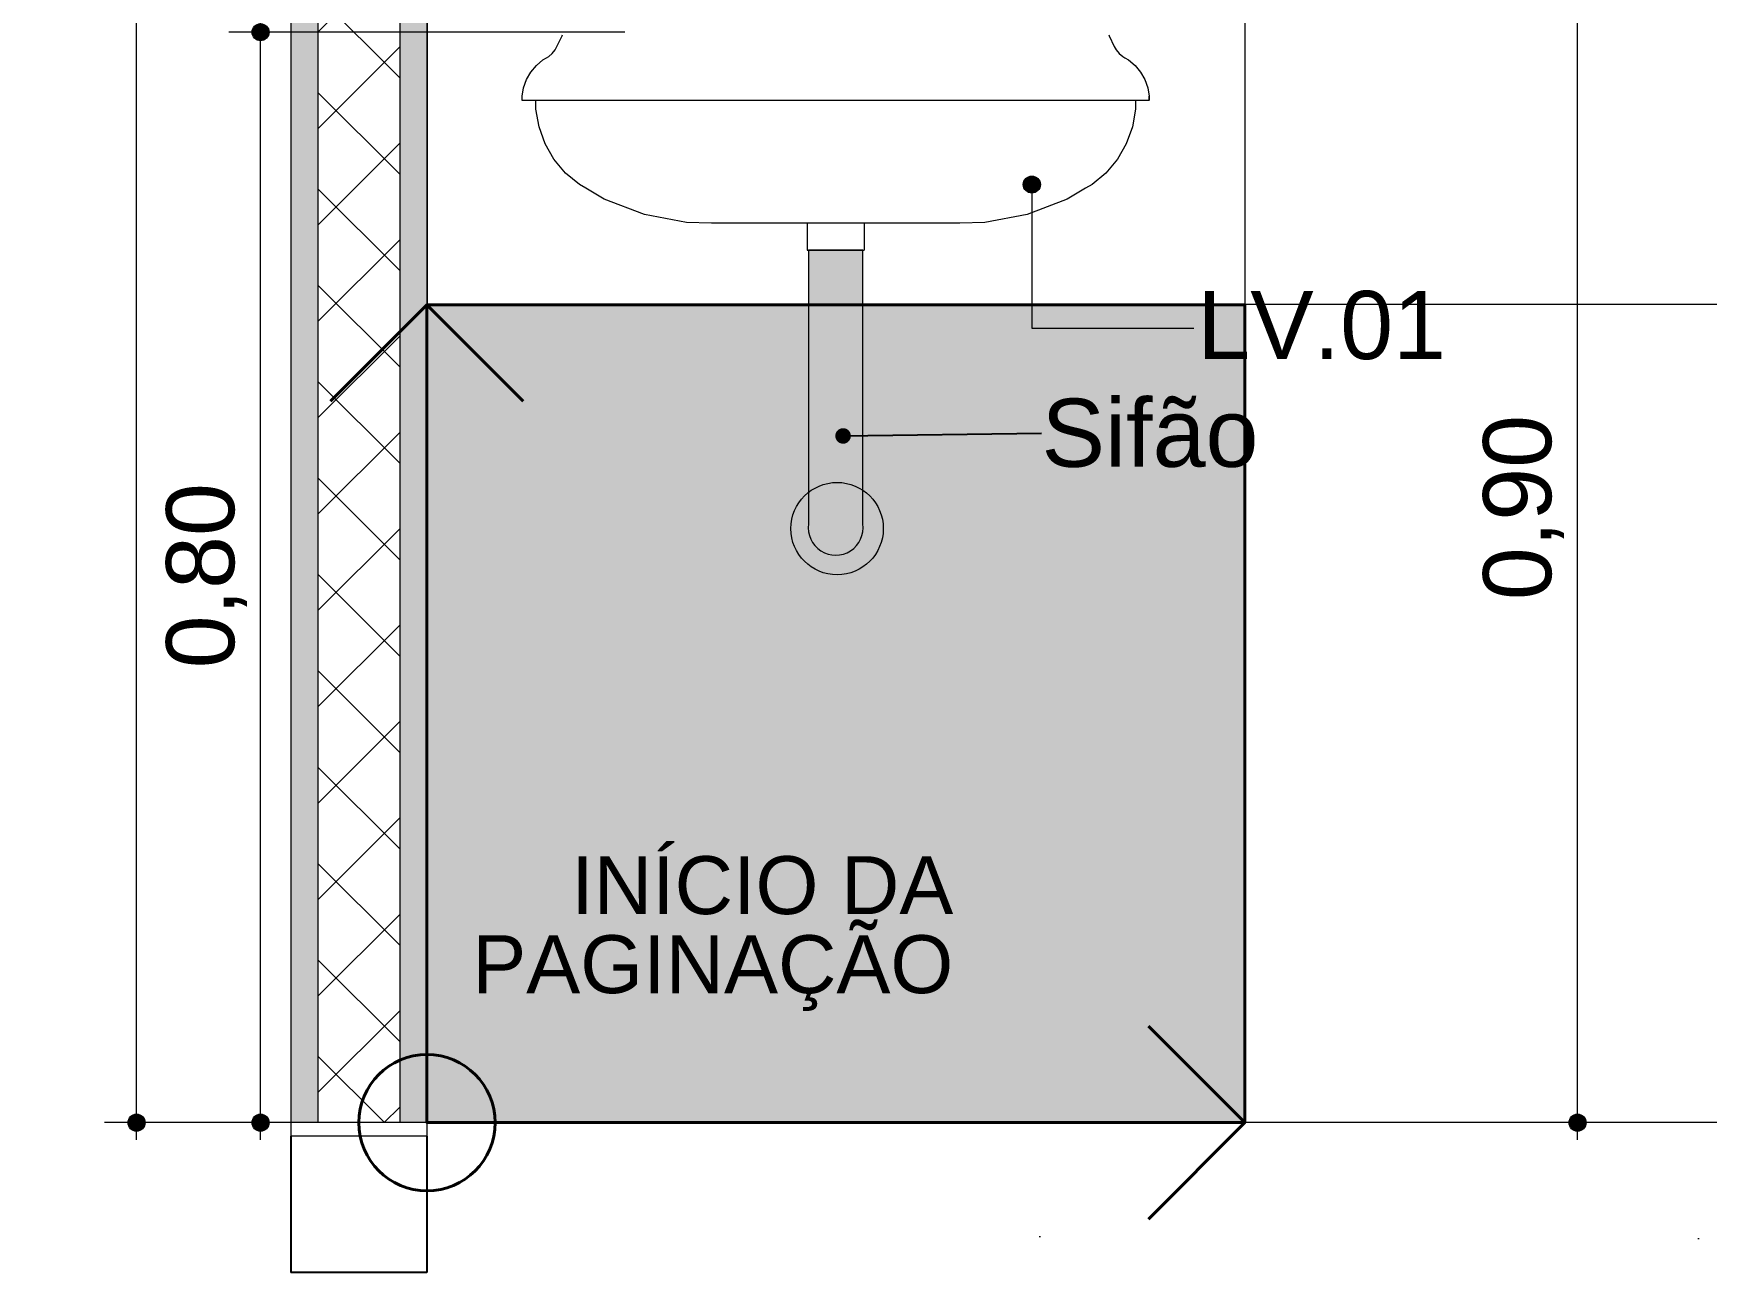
# Model space of a CAD drawing. Header units: metres. Extents: x -1.4 to 64, y -2.2 to 1.7.
# Drawn here: x 54.469 to 55.697, y -2.152 to -1.243 of the extents above; entities that cross this region are included whole.
import ezdxf

# ---------------------------------------------------------------- set-up
doc = ezdxf.new("R2010")
doc.units = ezdxf.units.M
doc.header["$MEASUREMENT"] = 0
for name, color, linetype, lineweight, true_color in [('0_Caneta_No__19', 7, 'Continuous', 0, 0xe9e9e9), ('COTAS CORTE_Caneta_No__25', 7, 'Continuous', 13, 0x982312), ('LAJES.EST_Caneta_No__254', 7, 'Continuous', 0, 0xd1c9ad), ('LAJES.EST_Caneta_No__97', 7, 'Continuous', 13, 0x6b6b6b), ('LOUCAS-METAIS.ARQ_Caneta_No__96', 7, 'Continuous', 0, 0xb6b6b6), ('NOTAS-EXECUTIVO.ARQ_Caneta_No__12', 7, 'Continuous', 0, 0x030303), ('NOTAS-EXECUTIVO.ARQ_Caneta_No__24', 7, 'Continuous', 40, 0x851f10), ('NOTAS-EXECUTIVO.ARQ_Caneta_No__96', 7, 'Continuous', 0, 0xb6b6b6), ('PAREDE CONSTRUIR_Caneta_No__97', 7, 'Continuous', 13, 0x6b6b6b)]:
    doc.layers.add(name, color=color, linetype=linetype, lineweight=lineweight, true_color=true_color)
for name, color, linetype, lineweight in [('0_Caneta_No__5', 7, 'Continuous', 20), ('LAJES.EST_Caneta_No__4', 7, 'Continuous', 25), ('LAJES.EST_Caneta_No__7', 7, 'Continuous', 13), ('NOTAS-EXECUTIVO.ARQ_Caneta_No__1', 7, 'Continuous', 40), ('NOTAS-EXECUTIVO.ARQ_Caneta_No__241', 7, 'Continuous', 13), ('NOTAS-LAYOUT.EXEC_Caneta_No__241', 7, 'Continuous', 13), ('NOTAS-LAYOUT.EXEC_Caneta_No__5', 7, 'Continuous', 20), ('PAREDE CONSTRUIR_Caneta_No__241', 7, 'Continuous', 13), ('PAREDE CONSTRUIR_Caneta_No__83', 84, 'Continuous', 0)]:
    doc.layers.add(name, color=color, linetype=linetype, lineweight=lineweight)
for name, color, linetype in [('COTAS CORTE', 7, 'Continuous'), ('NOTAS-LAYOUT.EXEC', 7, 'Continuous'), ('PAREDE CONSTRUIR', 7, 'Continuous')]:
    doc.layers.add(name, color=color, linetype=linetype)
doc.styles.add('GENERATED_STYLE_1', font='arial.ttf')
doc.dimstyles.new('GENERATED_STYLE__1', dxfattribs={"dimtxt": 0.05, "dimasz": 0.02375, "dimexe": 0.18, "dimexo": 0.267183, "dimgap": 0, "dimtad": 1, "dimzin": 0, "dimdsep": 46, "dimtxsty": 'GENERATED_STYLE_1', "dimblk": 'ARROWHEAD_11', "dimblk1": 'ARROWHEAD_11', "dimblk2": 'ARROWHEAD_11', "dimcen": 0.09, "dimclrd": 256, "dimclre": 256, "dimclrt": 256, "dimadec": 0, "dimazin": 0, "dimtfac": 1, "dimtdec": 4, "dimtmove": 0, "dimatfit": 3, "dimfxl": 0, "dimtolj": 1, "dimtzin": 0, "dimarcsym": 0})
doc.dimstyles.new('GENERATED_STYLE__4', dxfattribs={"dimtxt": 0.18, "dimasz": 0.0228, "dimexe": 0.18, "dimexo": 0.0625, "dimgap": 0, "dimtad": 0, "dimtih": 1, "dimtoh": 1, "dimdec": 4, "dimzin": 0, "dimdsep": 46, "dimcen": 0.09, "dimadec": 0, "dimazin": 0, "dimtfac": 1, "dimtdec": 4, "dimtmove": 0, "dimatfit": 3, "dimldrblk": 'ARROWHEAD_11', "dimfxl": 0, "dimtolj": 1, "dimtzin": 0, "dimarcsym": 0})
pattern_1 = [(45, (89.65753, -1.54186), (-0.159099, 0.159099), [0, -0.15, 0, -0.225]), (110, (90.15753, -1.54186), (0.2114308, 0.0769545), [0, -0.11, 0, -0.19])]
pattern_2 = [(50, (89.65753, -2.04186), (-0.546554, 0.047817), [0.05715, -0.62865]), (355, (89.6575, -2.04186), (-0.10573, 0.5731705), [0.04572, -0.502922]), (100.4514, (89.70307, -2.04584), (0.440824, 0.525353), [0.04857, -0.534271]), (46.1842, (89.6575, -1.88946), (-0.813237, 0.126127), [0.085725, -0.942975]), (96.6356, (89.7253, -1.9), (0.712212, 0.742278), [0.072855, -0.801407]), (351.1842, (89.6575, -1.88946), (0.712212, 0.742278), [0.06858, -0.75438]), (21, (89.73373, -1.92756), (-0.454843, 0.3067956), [0.05715, -0.62865]), (326, (89.7337, -1.92756), (0.185406, 0.552564), [0.04572, -0.50292]), (71.4514, (89.77163, -1.9531), (0.640249, 0.245768), [0.04857, -0.53427]), (37.5, (89.65753, -2.04186), (0.0092658, 0.2536651), [0, -0.496824, 0, -0.51054, 0, -0.504825]), (7.5, (89.65753, -2.04186), (0.200459, 0.3005417), [0, -0.291084, 0, -0.485394, 0, -0.192405]), (327.5, (89.4876, -2.04186), (-0.4067718, 0.0171862), [0, -0.1905, 0, -0.59436, 0, -0.78867]), (317.5, (89.4114, -2.04186), (0.4443875, 0.0762795), [0, -0.24765, 0, -0.394716, 0, -0.56007])]

# ---------------------------------------------------------------- blocks, each defined once
blk = doc.blocks.new('*D163', base_point=(89.6575, -2.0419))
at = {"layer": 'COTAS CORTE_Caneta_No__25', "linetype": 'Continuous', "lineweight": 13, "true_color": 0x982312}
for points in [[(55.5958, -1.1419), (55.5962, -1.1442), (55.5976, -1.1463), (55.5996, -1.1476), (55.602, -1.1481), (55.6044, -1.1476), (55.6064, -1.1463), (55.6078, -1.1442), (55.6083, -1.1419), (55.6078, -1.1395), (55.6064, -1.1374), (55.6044, -1.1361), (55.602, -1.1356), (55.5996, -1.1361), (55.5976, -1.1374), (55.5962, -1.1395)], [(55.5958, -2.0419), (55.5962, -2.0442), (55.5976, -2.0463), (55.5996, -2.0476), (55.602, -2.0481), (55.6044, -2.0476), (55.6064, -2.0463), (55.6078, -2.0442), (55.6083, -2.0419), (55.6078, -2.0395), (55.6064, -2.0374), (55.6044, -2.0361), (55.602, -2.0356), (55.5996, -2.0361), (55.5976, -2.0374), (55.5962, -2.0395)]]:
    blk.add_hatch(color=24, dxfattribs=at).paths.add_polyline_path(points)
at = {"layer": 'COTAS CORTE_Caneta_No__25', "color": 24, "linetype": 'Continuous', "lineweight": 13, "true_color": 0x982312}
for p, q in [((55.5958, -1.1419), (55.3348, -1.1419)), ((55.602, -2.0356), (55.602, -1.1481)), ((55.6255, -1.1419), (55.6083, -1.1419)), ((55.5958, -2.0419), (55.3348, -2.0419)), ((55.602, -2.0544), (55.602, -2.0481)), ((55.6255, -2.0419), (55.6083, -2.0419))]:
    blk.add_line(p, q, dxfattribs=at)
for centre in [(55.602, -1.1419), (55.602, -2.0419)]:
    blk.add_circle(centre, 0.00625, dxfattribs=at)
at = {"layer": 'COTAS CORTE_Caneta_No__25', "color": 24, "lineweight": 13, "true_color": 0x982312, "insert": (55.592, -1.6586), "char_height": 0.05, "attachment_point": 7, "rotation": 90, "style": 'GENERATED_STYLE_1'}
blk.add_mtext('\\A1;{\\pql;\\fArial|b0|i0|c0|p0;\\W1.000000;0,90}', dxfattribs=at)
blk = doc.blocks.new('ARROWHEAD_11')
at = {"color": 0, "linetype": 'Continuous', "lineweight": 0}
blk.add_line((0, 0), (-1, 0), dxfattribs=at)
at = {"color": 0, "linetype": 'Continuous', "lineweight": 0, "const_width": 0.25, "flags": 128}
blk.add_lwpolyline([(-0.125, 0, 1), (0.125, 0, 1)], format="xyb", close=True, dxfattribs=at)
blk = doc.blocks.new('*D167', base_point=(89.6575, -2.0419))
at = {"layer": 'COTAS CORTE_Caneta_No__25', "linetype": 'Continuous', "lineweight": 13, "true_color": 0x982312}
for points in [[(54.6295, -1.2419), (54.6299, -1.2442), (54.6313, -1.2463), (54.6333, -1.2476), (54.6357, -1.2481), (54.6381, -1.2476), (54.6401, -1.2463), (54.6415, -1.2442), (54.642, -1.2419), (54.6415, -1.2395), (54.6401, -1.2374), (54.6381, -1.2361), (54.6357, -1.2356), (54.6333, -1.2361), (54.6313, -1.2374), (54.6299, -1.2395)], [(54.6295, -2.0419), (54.6299, -2.0442), (54.6313, -2.0463), (54.6333, -2.0476), (54.6357, -2.0481), (54.6381, -2.0476), (54.6401, -2.0463), (54.6415, -2.0442), (54.642, -2.0419), (54.6415, -2.0395), (54.6401, -2.0374), (54.6381, -2.0361), (54.6357, -2.0356), (54.6333, -2.0361), (54.6313, -2.0374), (54.6299, -2.0395)]]:
    blk.add_hatch(color=24, dxfattribs=at).paths.add_polyline_path(points)
at = {"layer": 'COTAS CORTE_Caneta_No__25', "color": 24, "linetype": 'Continuous', "lineweight": 13, "true_color": 0x982312}
for p, q in [((54.6357, -1.2356), (54.6357, -1.2294)), ((54.6295, -1.2419), (54.6123, -1.2419)), ((54.6357, -2.0356), (54.6357, -1.2481)), ((54.9029, -1.2419), (54.642, -1.2419)), ((54.6295, -2.0419), (54.6123, -2.0419)), ((54.6357, -2.0544), (54.6357, -2.0481)), ((54.9029, -2.0419), (54.642, -2.0419))]:
    blk.add_line(p, q, dxfattribs=at)
for centre in [(54.6357, -1.2419), (54.6357, -2.0419)]:
    blk.add_circle(centre, 0.00625, dxfattribs=at)
at = {"layer": 'COTAS CORTE_Caneta_No__25', "color": 24, "lineweight": 13, "true_color": 0x982312, "insert": (54.6257, -1.7086), "char_height": 0.05, "attachment_point": 7, "rotation": 90, "style": 'GENERATED_STYLE_1'}
blk.add_mtext('\\A1;{\\pql;\\fArial|b0|i0|c0|p0;\\W1.000000;0,80}', dxfattribs=at)
blk = doc.blocks.new('*D168', base_point=(89.6575, -2.0419))
at = {"layer": 'COTAS CORTE_Caneta_No__25', "linetype": 'Continuous', "lineweight": 13, "true_color": 0x982312}
for points in [[(54.5384, 1.1081), (54.5389, 1.1058), (54.5403, 1.1037), (54.5423, 1.1024), (54.5447, 1.1019), (54.5471, 1.1024), (54.5491, 1.1037), (54.5505, 1.1058), (54.5509, 1.1081), (54.5505, 1.1105), (54.5491, 1.1126), (54.5471, 1.1139), (54.5447, 1.1144), (54.5423, 1.1139), (54.5403, 1.1126), (54.5389, 1.1105)], [(54.5384, -2.0419), (54.5389, -2.0442), (54.5403, -2.0463), (54.5423, -2.0476), (54.5447, -2.0481), (54.5471, -2.0476), (54.5491, -2.0463), (54.5505, -2.0442), (54.5509, -2.0419), (54.5505, -2.0395), (54.5491, -2.0374), (54.5471, -2.0361), (54.5447, -2.0356), (54.5423, -2.0361), (54.5403, -2.0374), (54.5389, -2.0395)]]:
    blk.add_hatch(color=24, dxfattribs=at).paths.add_polyline_path(points)
at = {"layer": 'COTAS CORTE_Caneta_No__25', "color": 24, "linetype": 'Continuous', "lineweight": 13, "true_color": 0x982312}
for p, q in [((54.5384, 1.1081), (54.5213, 1.1081)), ((54.8119, 1.1081), (54.5509, 1.1081)), ((54.5447, -2.0356), (54.5447, 1.1019)), ((54.5384, -2.0419), (54.5213, -2.0419)), ((54.5447, -2.0544), (54.5447, -2.0481)), ((54.8119, -2.0419), (54.5509, -2.0419))]:
    blk.add_line(p, q, dxfattribs=at)
for centre in [(54.5447, 1.1081), (54.5447, -2.0419)]:
    blk.add_circle(centre, 0.00625, dxfattribs=at)
at = {"layer": 'COTAS CORTE_Caneta_No__25', "color": 24, "lineweight": 13, "true_color": 0x982312, "char_height": 0.05, "attachment_point": 7, "rotation": 90, "style": 'GENERATED_STYLE_1'}
for s, insert in [('\\A1;{\\pql;\\fArial|b0|i0|c0|p0;\\W1.000000;0,01}', (54.5347, 0.9684)), ('\\A1;{\\pql;\\fArial|b0|i0|c0|p0;\\W1.000000;3,15}', (54.5347, -0.6003))]:
    blk.add_mtext(s, dxfattribs=dict(at, insert=insert))
blk = doc.blocks.new('Label_17_18', base_point=(55.2016, -1.3537))
at = {"layer": 'NOTAS-LAYOUT.EXEC', "linetype": 'Continuous', "lineweight": 0, "true_color": 0x000000}
blk.add_hatch(color=18, dxfattribs=at).paths.add_polyline_path([(55.1954, -1.3537), (55.1958, -1.3561), (55.1972, -1.3581), (55.1992, -1.3595), (55.2016, -1.36), (55.204, -1.3595), (55.206, -1.3581), (55.2074, -1.3561), (55.2079, -1.3537), (55.2074, -1.3513), (55.206, -1.3493), (55.204, -1.3479), (55.2016, -1.3475), (55.1992, -1.3479), (55.1972, -1.3493), (55.1958, -1.3513)])
at = {"layer": 'NOTAS-LAYOUT.EXEC_Caneta_No__241', "color": 7, "linetype": 'Continuous', "lineweight": 13}
for p, q in [((55.2016, -1.36), (55.2016, -1.459)), ((55.2016, -1.459), (55.3205, -1.459))]:
    blk.add_line(p, q, dxfattribs=at)
at = {"layer": 'NOTAS-LAYOUT.EXEC_Caneta_No__5', "color": 7, "linetype": 'Continuous', "lineweight": 20}
blk.add_circle((55.2016, -1.3537), 0.00625, dxfattribs=at)
at = {"layer": 'NOTAS-LAYOUT.EXEC_Caneta_No__241', "color": 7, "lineweight": 13, "insert": (55.323, -1.4317), "char_height": 0.05, "attachment_point": 1, "style": 'GENERATED_STYLE_1'}
blk.add_mtext('\\A1;{\\pql;\\pt0,241;\\fArial|b0|i0|c0|p0;\\W1.000000;LV.01\\fArial|b0|i0|c0|p0;\\W1.000000;\\A1{\\H.66x;\\S^  ;}\\fArial|b0|i0|c0|p0;\\W1.000000;\\fArial|b0|i0|c0|p0;\\W1.000000;\\A1{\\H.66x;\\S^  ;}\\fArial|b0|i0|c0|p0;\\W1.000000;\\fArial|b0|i0|c0|p0;\\W1.000000;\\fArial|b0|i0|c0|p0;\\W1.000000;\\fArial|b0|i0|c0|p0;\\W1.000000;\\fArial|b0|i0|c0|p0;\\W1.000000;\\fArial|b0|i0|c0|p0;\\W1.000000;\\fArial|b0|i0|c0|p0;\\W1.000000;\\A1{\\H.66x;\\S^  ;}\\fArial|b0|i0|c0|p0;\\W1.000000;\\fArial|b0|i0|c0|p0;\\W1.000000;\\A1{\\H.66x;\\S^  ;}\\fArial|b0|i0|c0|p0;\\W1.000000;\\fArial|b0|i0|c0|p0;\\W1.000000;\\fArial|b0|i0|c0|p0;\\W1.000000;\\fArial|b0|i0|c0|p0;\\W1.000000;\\fArial|b0|i0|c0|p0;\\W1.000000;\\fArial|b0|i0|c0|p0;\\W1.000000;\\fArial|b0|i0|c0|p0;\\W1.000000;\\A1{\\H.66x;\\S^  ;}\\fArial|b0|i0|c0|p0;\\W1.000000;\\fArial|b0|i0|c0|p0;\\W1.000000;\\A1{\\H.66x;\\S^  ;}\\fArial|b0|i0|c0|p0;\\W1.000000;\\fArial|b0|i0|c0|p0;\\W1.000000;\\fArial|b0|i0|c0|p0;\\W1.000000;\\fArial|b0|i0|c0|p0;\\W1.000000;\\fArial|b0|i0|c0|p0;\\W1.000000;\\fArial|b0|i0|c0|p0;\\W1.000000;\\fArial|b0|i0|c0|p0;\\W1.000000;\\A1{\\H.66x;\\S^  ;}\\fArial|b0|i0|c0|p0;\\W1.000000;\\fArial|b0|i0|c0|p0;\\W1.000000;\\A1{\\H.66x;\\S^  ;}\\fArial|b0|i0|c0|p0;\\W1.000000;\\fArial|b0|i0|c0|p0;\\W1.000000;\\fArial|b0|i0|c0|p0;\\W1.000000;\\fArial|b0|i0|c0|p0;\\W1.000000;\\fArial|b0|i0|c0|p0;\\W1.000000;\\fArial|b0|i0|c0|p0;\\W1.000000;\\fArial|b0|i0|c0|p0;\\W1.000000;\\A1{\\H.66x;\\S^  ;}\\fArial|b0|i0|c0|p0;\\W1.000000;\\fArial|b0|i0|c0|p0;\\W1.000000;\\A1{\\H.66x;\\S^  ;}\\fArial|b0|i0|c0|p0;\\W1.000000;\\fArial|b0|i0|c0|p0;\\W1.000000;\\fArial|b0|i0|c0|p0;\\W1.000000;\\fArial|b0|i0|c0|p0;\\W1.000000;\\fArial|b0|i0|c0|p0;\\W1.000000;\\fArial|b0|i0|c0|p0;\\W1.000000;\\fArial|b0|i0|c0|p0;\\W1.000000;\\A1{\\H.66x;\\S^  ;}\\fArial|b0|i0|c0|p0;\\W1.000000;}', dxfattribs=at)
blk = doc.blocks.new('símbolo_paginação de piso(1)(1)[14]_18', base_point=(54.7578, -2.0419))
at = {"layer": 'NOTAS-EXECUTIVO.ARQ_Caneta_No__24', "linetype": 'Continuous', "lineweight": 0, "true_color": 0x210704}
blk.add_hatch(color=18, dxfattribs=at).paths.add_polyline_path([(55.3578, -1.4419), (54.7578, -1.4419), (54.7578, -2.0419), (55.3578, -2.0419)])
at = {"layer": 'NOTAS-EXECUTIVO.ARQ_Caneta_No__1', "color": 7, "linetype": 'Continuous', "lineweight": 40}
for p, q in [((54.7578, -1.4419), (54.6871, -1.5126)), ((54.7578, -2.0419), (54.7578, -1.4419)), ((54.7578, -1.4419), (54.8285, -1.5126)), ((55.3578, -2.0419), (55.2871, -1.9711)), ((54.7578, -2.0419), (55.3578, -2.0419)), ((55.3578, -2.0419), (55.2871, -2.1126))]:
    blk.add_line(p, q, dxfattribs=at)
at = {"layer": 'NOTAS-EXECUTIVO.ARQ_Caneta_No__1', "color": 7, "linetype": 'Continuous', "lineweight": 40, "flags": 128}
blk.add_lwpolyline([(55.3578, -1.4419), (55.3578, -2.0419), (54.7578, -2.0419), (54.7578, -1.4419)], close=True, dxfattribs=at)
at = {"layer": 'NOTAS-EXECUTIVO.ARQ_Caneta_No__1', "color": 7, "linetype": 'Continuous', "lineweight": 40}
blk.add_circle((54.7578, -2.0419), 0.05, dxfattribs=at)

msp = doc.modelspace()

# ---------------------------------------------------------------- hatches: boundary and pattern name
at = {"layer": '0_Caneta_No__19', "linetype": 'Continuous', "lineweight": 0, "true_color": 0x747474}
msp.add_hatch(color=8, dxfattribs=at).paths.add_polyline_path([(55.0776, -1.4019), (55.0378, -1.4019), (55.0378, -1.6026, 1.153966), (55.0776, -1.6026)])
at = {"layer": 'LAJES.EST_Caneta_No__254', "linetype": 'Continuous', "lineweight": 0, "true_color": 0xd1c9ad}
h = msp.add_hatch(dxfattribs=at)
h.set_pattern_fill('Haie_OD_0012', color=9, style=0, pattern_type=2)
h.set_pattern_definition(pattern_1)
h.paths.add_polyline_path([(54.7578, -2.0419), (54.6578, -2.0419), (54.6578, -2.0519), (54.7578, -2.0519)])
h = msp.add_hatch(dxfattribs=at)
h.set_pattern_fill('Haie_OD_0012', color=9, style=0, pattern_type=2)
h.set_pattern_definition(pattern_1)
h.paths.add_polyline_path([(54.7578, -2.0419), (54.7578, -2.0519), (56.8578, -2.0519), (56.8578, -2.0419)])
at = {"layer": 'LAJES.EST_Caneta_No__97', "linetype": 'Continuous', "lineweight": 13, "true_color": 0x6b6b6b}
h = msp.add_hatch(dxfattribs=at)
h.set_pattern_fill('AR_CONC_0012', color=251, style=0, pattern_type=2)
h.set_pattern_definition(pattern_2)
h.paths.add_polyline_path([(54.6578, -2.1519), (54.7578, -2.1519), (54.7578, -2.0519), (54.6578, -2.0519)])
h = msp.add_hatch(dxfattribs=at)
h.set_pattern_fill('AR_CONC_0012', color=251, style=0, pattern_type=2)
h.set_pattern_definition(pattern_2)
h.paths.add_polyline_path([(54.7578, -2.1519), (56.8578, -2.1519), (56.8578, -2.0519), (54.7578, -2.0519)])
at = {"layer": 'PAREDE CONSTRUIR', "linetype": 'Continuous', "lineweight": 0, "true_color": 0xffffff}
for points in [[(54.6578, 1.1081), (54.6578, -2.0419), (54.6778, -2.0419), (54.6778, 1.1081)], [(54.7578, 1.1081), (54.7378, 1.1081), (54.7378, -2.0419), (54.7578, -2.0419)]]:
    msp.add_hatch(color=7, dxfattribs=at).paths.add_polyline_path(points)
at = {"layer": 'PAREDE CONSTRUIR_Caneta_No__83', "linetype": 'Continuous', "lineweight": 0}
h = msp.add_hatch(dxfattribs=at)
h.set_pattern_fill('Placomur_0012', color=84, style=0, pattern_type=2)
h.set_pattern_definition([(45, (89.657527, -2.041855), (-0.03535534, 0.03535534), []), (135, (89.657527, -2.041855), (0.03535534, 0.03535534), [])])
h.paths.add_polyline_path([(54.6778, 1.1081), (54.6778, -2.0419), (54.7378, -2.0419), (54.7378, 1.1081)])
at = {"layer": 'PAREDE CONSTRUIR_Caneta_No__97', "linetype": 'Continuous', "lineweight": 13, "true_color": 0x6b6b6b}
h = msp.add_hatch(dxfattribs=at)
h.set_pattern_fill('Ceramica_60_x_60_0012', color=251, style=0, pattern_type=2)
h.set_pattern_definition([(0, (54.75783, -2.04186), (0, 0.6), []), (90, (54.75783, -2.04186), (-0.6, 0), [])])
h.paths.add_polyline_path([(54.7578, -2.0419), (56.8578, -2.0419), (56.8578, -1.3168), (56.8528, -1.3168), (56.8528, -1.3151), (56.8528, -1.3114), (56.8528, -1.3069), (56.7876, -1.3069), (56.785, -1.3066), (56.7825, -1.3059), (56.7801, -1.3047), (56.778, -1.3032), (56.7762, -1.3013), (56.7747, -1.2991), (56.7737, -1.2967), (56.773, -1.2942), (56.7729, -1.2916), (56.7731, -1.289), (56.7739, -1.2865), (56.775, -1.2841), (56.7765, -1.282), (56.7784, -1.2802), (56.7806, -1.2787), (56.783, -1.2777), (56.7855, -1.277), (56.7881, -1.2769), (56.8528, -1.2769), (56.8528, -1.2723), (56.8528, -1.2686), (56.8528, -1.2669), (56.8578, -1.2669), (56.8578, -0.9759), (56.8318, -0.9759), (56.8318, -0.9574), (56.8178, -0.9574), (56.8178, -0.9559), (56.8098, -0.9559), (56.8098, -0.9759), (56.7958, -0.9759), (56.7958, -0.9809), (56.7943, -0.9809), (56.7943, -1.1869), (56.7935, -1.1901), (56.7911, -1.1925), (56.7878, -1.1934), (56.7846, -1.1925), (56.7822, -1.1901), (56.7813, -1.1869), (56.7813, -0.9809), (56.7798, -0.9809), (56.7798, -0.9759), (56.7698, -0.9759), (56.7698, -0.9749), (56.7548, -0.9749), (56.7548, -0.9734), (56.7528, -0.9734), (56.7528, -0.9746), (56.7298, -0.9746), (56.7298, -1.0317), (56.7128, -1.0317), (56.7128, -0.9258), (56.7461, -0.9258), (56.7463, -0.9264), (56.7548, -0.9264), (56.7548, -0.9249), (56.7698, -0.9249), (56.7698, -0.9239), (56.7808, -0.9239), (56.7808, -0.9179), (56.7788, -0.9179), (56.7788, -0.8999), (56.7837, -0.8999), (56.7848, -0.8797), (56.7848, -0.3844), (56.7802, -0.3799), (56.7778, -0.3709), (56.7802, -0.3619), (56.7816, -0.3605), (56.7797, -0.3563), (56.7774, -0.3574), (56.7346, -0.2717), (56.7157, -0.2394), (56.7156, -0.2392), (56.7143, -0.2401), (56.7114, -0.236), (56.709, -0.2377), (56.6574, -0.164), (56.6598, -0.1623), (56.6569, -0.1582), (56.6791, -0.1427), (56.6792, -0.1427), (56.6955, -0.1557), (56.7299, -0.2048), (56.7364, -0.2245), (56.7364, -0.2246), (56.7355, -0.2252), (56.7368, -0.2274), (56.7554, -0.2615), (56.7848, -0.3223), (56.7848, 0.0761), (56.4058, 0.0761), (56.4058, 0.0751), (56.4448, 0.0751), (56.4448, 0.0721), (56.5148, 0.0721), (56.5148, 0.0601), (56.5048, 0.0601), (56.5048, 0.0581), (56.2848, 0.0581), (56.2848, 0.0601), (56.2748, 0.0601), (56.2748, 0.0721), (56.3448, 0.0721), (56.3448, 0.0751), (56.3838, 0.0751), (56.3838, 0.0761), (56.3728, 0.0761), (56.3728, 0.1001), (56.8498, 0.1001), (56.8498, 0.1181), (56.8478, 0.1181), (56.8478, 0.9981), (56.8578, 0.9981), (56.8578, 1.1081), (54.7578, 1.1081), (54.7578, -0.7171), (54.7628, -0.7171), (54.7628, -0.7269), (54.7687, -0.7269), (54.7845, -0.7286), (54.8004, -0.7342), (54.8147, -0.7431), (54.8265, -0.755), (54.8355, -0.7693), (54.841, -0.7851), (54.8428, -0.801), (54.8428, -1.0827), (54.841, -1.0986), (54.8355, -1.1144), (54.8265, -1.1287), (54.8147, -1.1406), (54.8004, -1.1495), (54.7845, -1.1551), (54.7687, -1.1569), (54.7628, -1.1569), (54.7628, -1.1669), (54.7578, -1.1669)])
h.paths.add_polyline_path([(54.8277, -1.2918), (54.8277, -1.2889), (54.8287, -1.2826), (54.8309, -1.2767), (54.834, -1.2712), (54.8381, -1.2663), (54.8429, -1.2622), (54.8456, -1.2606), (54.8471, -1.2597), (54.8497, -1.2575), (54.8518, -1.2549), (54.8532, -1.2524), (54.8571, -1.2445), (54.8573, -1.2438), (54.8576, -1.242), (54.8577, -1.2419), (54.8577, -1.2418), (55.0377, -1.2418), (55.0377, -1.1219), (55.0777, -1.1219), (55.0777, -1.2418), (55.2577, -1.2418), (55.2577, -1.2419), (55.2578, -1.242), (55.2581, -1.2438), (55.2583, -1.2445), (55.2621, -1.2524), (55.2635, -1.2549), (55.2657, -1.2575), (55.2683, -1.2597), (55.2698, -1.2606), (55.2725, -1.2622), (55.2773, -1.2663), (55.2814, -1.2712), (55.2845, -1.2767), (55.2866, -1.2826), (55.2877, -1.2889), (55.2877, -1.2918), (55.2877, -1.2919), (55.2777, -1.2919), (55.2777, -1.2984), (55.2754, -1.3114), (55.2709, -1.3237), (55.2644, -1.3351), (55.2559, -1.3452), (55.2458, -1.3537), (55.2411, -1.3564), (55.2275, -1.3645), (55.1981, -1.3757), (55.1671, -1.3816), (55.1488, -1.3819), (55.0787, -1.3819), (55.0787, -1.4019), (55.0367, -1.4019), (55.0367, -1.3819), (54.9666, -1.3819), (54.9482, -1.3816), (54.9173, -1.3757), (54.8879, -1.3645), (54.8743, -1.3564), (54.8696, -1.3537), (54.8595, -1.3452), (54.851, -1.3351), (54.8445, -1.3237), (54.84, -1.3114), (54.8377, -1.2984), (54.8377, -1.2919), (54.8277, -1.2918)], flags=0)
h.paths.add_polyline_path([(55.3329, -0.7437), (55.3335, -0.7363), (55.3362, -0.7294), (55.3408, -0.7235), (55.347, -0.7193), (55.3541, -0.7171), (55.3616, -0.7171), (55.3687, -0.7193), (55.3748, -0.7235), (55.3795, -0.7294), (55.3822, -0.7363), (55.3828, -0.7437), (55.3811, -0.751), (55.3774, -0.7574), (55.3728, -0.7617), (55.3728, -1.1222), (55.3748, -1.1235), (55.3795, -1.1294), (55.3822, -1.1363), (55.3828, -1.1437), (55.3811, -1.151), (55.3774, -1.1574), (55.3719, -1.1625), (55.3652, -1.1657), (55.3578, -1.1669), (55.3505, -1.1657), (55.3437, -1.1625), (55.3383, -1.1574), (55.3346, -1.151), (55.3329, -1.1437), (55.3335, -1.1363), (55.3362, -1.1294), (55.3408, -1.1235), (55.3428, -1.1222), (55.3428, -0.7617), (55.3383, -0.7574), (55.3346, -0.751)], flags=0)
h.paths.add_polyline_path([(55.9846, -1.301), (55.9829, -1.2937), (55.9835, -1.2863), (55.9862, -1.2794), (55.9908, -1.2735), (55.9928, -1.2722), (55.9928, -0.6117), (55.9883, -0.6074), (55.9846, -0.601), (55.9829, -0.5937), (55.9835, -0.5863), (55.9862, -0.5794), (55.9908, -0.5735), (55.997, -0.5693), (56.0041, -0.5671), (56.0116, -0.5671), (56.0187, -0.5693), (56.0248, -0.5735), (56.0295, -0.5794), (56.0322, -0.5863), (56.0328, -0.5937), (56.0311, -0.601), (56.0274, -0.6074), (56.0228, -0.6117), (56.0228, -1.2722), (56.0248, -1.2735), (56.0295, -1.2794), (56.0322, -1.2863), (56.0328, -1.2937), (56.0311, -1.301), (56.0274, -1.3074), (56.0219, -1.3125), (56.0152, -1.3157), (56.0078, -1.3169), (56.0005, -1.3157), (55.9937, -1.3125), (55.9883, -1.3074)], flags=0)
h.paths.add_polyline_path([(56.0511, -1.6778), (56.0485, -1.6778), (56.0485, -1.5778), (56.0971, -1.5778), (56.0971, -1.5785), (56.0971, -1.5807), (56.0971, -1.5819), (56.6998, -1.5819), (56.6998, -1.5778), (56.7485, -1.5778), (56.7485, -1.5785), (56.7485, -1.5807), (56.7485, -1.5839), (56.7485, -1.5878), (56.7485, -1.6678), (56.7485, -1.6716), (56.7485, -1.6748), (56.7485, -1.677), (56.7485, -1.6778), (56.7458, -1.6778), (56.7458, -1.6498), (56.7379, -1.6498), (56.7379, -1.6539), (56.7381, -1.6617), (56.7381, -1.6695), (56.7381, -1.6845), (56.7381, -1.6983), (56.7381, -1.7046), (56.7381, -1.7115), (56.7381, -1.7157), (56.7381, -1.7204), (56.7381, -1.7244), (56.7381, -1.7278), (56.7381, -1.7304), (56.7381, -1.7323), (56.7381, -1.7335), (56.7378, -1.736), (56.7378, -1.7366), (56.7374, -1.7379), (56.737, -1.7395), (56.7367, -1.7401), (56.7362, -1.7418), (56.7331, -1.746), (56.729, -1.7488), (56.7242, -1.7498), (56.7241, -1.7498), (56.7194, -1.7488), (56.7153, -1.746), (56.7122, -1.7418), (56.7105, -1.7366), (56.7105, -1.735), (56.7104, -1.7335), (56.7104, -1.7323), (56.7105, -1.7304), (56.7105, -1.7278), (56.7105, -1.7244), (56.7105, -1.7204), (56.7105, -1.7157), (56.7105, -1.7104), (56.7105, -1.7046), (56.7105, -1.6983), (56.7105, -1.6845), (56.7105, -1.6695), (56.7105, -1.6617), (56.7107, -1.6539), (56.7107, -1.6498), (56.7025, -1.6498), (56.7025, -1.6716), (56.7025, -1.6748), (56.7025, -1.677), (56.7025, -1.6778), (56.6998, -1.6778), (56.6998, -1.6157), (56.6618, -1.6157), (56.655, -1.6154), (56.1426, -1.6154), (56.1358, -1.6157), (56.0971, -1.6157), (56.0971, -1.6678), (56.0971, -1.6716), (56.0971, -1.6748), (56.0971, -1.677), (56.0971, -1.6778), (56.0945, -1.6778), (56.0945, -1.6498), (56.0865, -1.6498), (56.0865, -1.6539), (56.0867, -1.6617), (56.0867, -1.6695), (56.0867, -1.6845), (56.0867, -1.6983), (56.0867, -1.7046), (56.0867, -1.7157), (56.0867, -1.7204), (56.0867, -1.7244), (56.0867, -1.7278), (56.0867, -1.7304), (56.0867, -1.7323), (56.0867, -1.7335), (56.0865, -1.736), (56.0865, -1.7366), (56.0861, -1.7379), (56.0856, -1.7395), (56.0854, -1.7401), (56.0848, -1.7418), (56.0818, -1.746), (56.0776, -1.7488), (56.0729, -1.7498), (56.0728, -1.7498), (56.068, -1.7488), (56.0639, -1.746), (56.0608, -1.7418), (56.0592, -1.7366), (56.0592, -1.735), (56.0591, -1.7335), (56.0591, -1.7323), (56.0591, -1.7304), (56.0591, -1.7278), (56.0591, -1.7244), (56.0591, -1.7204), (56.0591, -1.7157), (56.0591, -1.7104), (56.0591, -1.7046), (56.0591, -1.6983), (56.0591, -1.6845), (56.0591, -1.6695), (56.0591, -1.6617), (56.0593, -1.6539), (56.0593, -1.6498), (56.0511, -1.6498), (56.0511, -1.6678), (56.0511, -1.6716), (56.0511, -1.6748), (56.0511, -1.677)], flags=0)

# ---------------------------------------------------------------- linework, layer by layer
at = {"layer": '0_Caneta_No__5', "color": 7, "linetype": 'Continuous', "lineweight": 20, "flags": 128}
msp.add_lwpolyline([(55.0776, -1.4019), (55.0378, -1.4019), (55.0378, -1.6026, 1.153966), (55.0776, -1.6026)], format="xyb", close=True, dxfattribs=at)
at = {"layer": 'LAJES.EST_Caneta_No__4', "color": 7, "linetype": 'Continuous', "lineweight": 25}
for p, q in [((54.6578, -2.0519), (54.6578, -2.1519)), ((54.7578, -2.0519), (54.7578, -2.1519)), ((54.7578, -2.1519), (54.6578, -2.1519))]:
    msp.add_line(p, q, dxfattribs=at)
at = {"layer": 'LAJES.EST_Caneta_No__7', "color": 7, "linetype": 'Continuous', "lineweight": 13}
for p, q in [((54.6578, -2.0419), (54.6578, -2.0519)), ((54.7578, -2.0419), (54.7578, -2.0519)), ((54.7578, -2.0519), (54.6578, -2.0519))]:
    msp.add_line(p, q, dxfattribs=at)
at = {"layer": 'LAJES.EST_Caneta_No__7', "color": 7, "linetype": 'Continuous', "lineweight": 13, "flags": 128}
msp.add_lwpolyline([(54.7578, -2.0419), (54.7378, -2.0419), (54.6778, -2.0419), (54.6578, -2.0419)], dxfattribs=at)
at = {"layer": 'LOUCAS-METAIS.ARQ_Caneta_No__96', "color": 253, "linetype": 'Continuous', "lineweight": 0, "true_color": 0xb6b6b6}
for p, q in [((54.8532, -1.2524), (54.8571, -1.2445)), ((54.8571, -1.2445), (54.8573, -1.2438)), ((55.2581, -1.2438), (55.2583, -1.2445)), ((55.2583, -1.2445), (55.2621, -1.2524)), ((54.8381, -1.2663), (54.8429, -1.2622)), ((54.8429, -1.2622), (54.8456, -1.2606)), ((54.8456, -1.2606), (54.8471, -1.2597)), ((54.8471, -1.2597), (54.8497, -1.2575)), ((54.8497, -1.2575), (54.8518, -1.2549)), ((54.8518, -1.2549), (54.8532, -1.2524)), ((55.2621, -1.2524), (55.2635, -1.2549)), ((55.2635, -1.2549), (55.2657, -1.2575)), ((55.2657, -1.2575), (55.2683, -1.2597)), ((55.2683, -1.2597), (55.2698, -1.2606)), ((55.2698, -1.2606), (55.2725, -1.2622)), ((55.2725, -1.2622), (55.2773, -1.2663)), ((54.8287, -1.2826), (54.8309, -1.2767)), ((54.8309, -1.2767), (54.834, -1.2712)), ((54.834, -1.2712), (54.8381, -1.2663)), ((55.2773, -1.2663), (55.2814, -1.2712)), ((55.2814, -1.2712), (55.2845, -1.2767)), ((55.2845, -1.2767), (55.2866, -1.2826)), ((54.8277, -1.2889), (54.8287, -1.2826)), ((54.8277, -1.2919), (54.8277, -1.2889)), ((54.8277, -1.2918), (54.8277, -1.2889)), ((55.2866, -1.2826), (55.2877, -1.2889)), ((55.2877, -1.2919), (55.2877, -1.2889)), ((55.2877, -1.2889), (55.2877, -1.2918)), ((54.8277, -1.2918), (54.8277, -1.2918)), ((54.8309, -1.2919), (54.8277, -1.2919)), ((54.8403, -1.2919), (54.8309, -1.2919)), ((54.8377, -1.2984), (54.8377, -1.2919)), ((54.84, -1.3114), (54.8377, -1.2984)), ((54.8556, -1.2919), (54.8403, -1.2919)), ((54.8759, -1.2919), (54.8556, -1.2919)), ((54.9004, -1.2919), (54.8759, -1.2919)), ((54.9608, -1.2919), (54.9004, -1.2919)), ((55.025, -1.2919), (54.9608, -1.2919)), ((55.0904, -1.2919), (55.025, -1.2919)), ((55.1546, -1.2919), (55.0904, -1.2919)), ((55.215, -1.2919), (55.1546, -1.2919)), ((55.2395, -1.2919), (55.215, -1.2919)), ((55.2598, -1.2919), (55.2395, -1.2919)), ((55.2751, -1.2919), (55.2598, -1.2919)), ((55.2845, -1.2919), (55.2751, -1.2919)), ((55.2777, -1.2984), (55.2754, -1.3114)), ((55.2777, -1.2919), (55.2777, -1.2984)), ((55.2877, -1.2919), (55.2845, -1.2919)), ((55.2877, -1.2918), (55.2877, -1.2918)), ((54.8445, -1.3237), (54.84, -1.3114)), ((55.2754, -1.3114), (55.2709, -1.3237)), ((54.851, -1.3351), (54.8445, -1.3237)), ((55.2709, -1.3237), (55.2644, -1.3351)), ((54.8595, -1.3452), (54.851, -1.3351)), ((55.2644, -1.3351), (55.2559, -1.3452)), ((54.8696, -1.3537), (54.8595, -1.3452)), ((55.2559, -1.3452), (55.2458, -1.3537)), ((54.8743, -1.3564), (54.8696, -1.3537)), ((54.8879, -1.3645), (54.8743, -1.3564)), ((55.2411, -1.3564), (55.2275, -1.3645)), ((55.2458, -1.3537), (55.2411, -1.3564)), ((54.9173, -1.3757), (54.8879, -1.3645)), ((55.2275, -1.3645), (55.1981, -1.3757)), ((54.9482, -1.3816), (54.9173, -1.3757)), ((54.9666, -1.3819), (54.9482, -1.3816)), ((55.0016, -1.3819), (54.9666, -1.3819)), ((55.0016, -1.3819), (54.9666, -1.3819)), ((55.0387, -1.3819), (55.0016, -1.3819)), ((55.0387, -1.3819), (55.0016, -1.3819)), ((55.0367, -1.3819), (55.0367, -1.4019)), ((55.0387, -1.3819), (55.0387, -1.3819)), ((55.0767, -1.3819), (55.0387, -1.3819)), ((55.1138, -1.3819), (55.0767, -1.3819)), ((55.0767, -1.3819), (55.0767, -1.3819)), ((55.1138, -1.3819), (55.0767, -1.3819)), ((55.0787, -1.3819), (55.0787, -1.4019)), ((55.1488, -1.3819), (55.1138, -1.3819)), ((55.1488, -1.3819), (55.1138, -1.3819)), ((55.1671, -1.3816), (55.1488, -1.3819)), ((55.1981, -1.3757), (55.1671, -1.3816)), ((55.0367, -1.4019), (55.0374, -1.4019)), ((55.0374, -1.4019), (55.0395, -1.4019)), ((55.0395, -1.4019), (55.0428, -1.4019)), ((55.0428, -1.4019), (55.0472, -1.4019)), ((55.0472, -1.4019), (55.0523, -1.4019)), ((55.0523, -1.4019), (55.0577, -1.4019)), ((55.0577, -1.4019), (55.0631, -1.4019)), ((55.0631, -1.4019), (55.0682, -1.4019)), ((55.0682, -1.4019), (55.0725, -1.4019)), ((55.0725, -1.4019), (55.0759, -1.4019)), ((55.0759, -1.4019), (55.078, -1.4019)), ((55.078, -1.4019), (55.0787, -1.4019))]:
    msp.add_line(p, q, dxfattribs=at)
at = {"layer": 'NOTAS-EXECUTIVO.ARQ_Caneta_No__96', "color": 253, "linetype": 'Continuous', "lineweight": 0, "true_color": 0xb6b6b6}
msp.add_circle((55.0587, -1.6061), 0.0339, dxfattribs=at)
at = {"layer": 'PAREDE CONSTRUIR_Caneta_No__241', "color": 7, "linetype": 'Continuous', "lineweight": 13}
for p, q in [((54.6778, 1.1081), (54.6778, -2.0419)), ((54.7378, 1.1081), (54.7378, -2.0419)), ((54.7578, 1.1081), (54.7578, -2.0419))]:
    msp.add_line(p, q, dxfattribs=at)
at = {"layer": 'PAREDE CONSTRUIR_Caneta_No__241', "color": 7, "linetype": 'Continuous', "lineweight": 13, "flags": 128}
msp.add_lwpolyline([(54.6578, 1.1081), (54.6578, 0.1086), (54.6578, 0.0986), (54.6578, -2.0389), (54.6578, -2.0419)], dxfattribs=at)

# ---------------------------------------------------------------- block references
at = {"layer": 'NOTAS-EXECUTIVO.ARQ_Caneta_No__1', "color": 7, "linetype": 'Continuous', "lineweight": 40}
msp.add_blockref('símbolo_paginação de piso(1)(1)[14]_18', (54.7578, -2.0419), dxfattribs=at)
at = {"layer": 'NOTAS-LAYOUT.EXEC', "color": 7, "linetype": 'Continuous', "lineweight": 13}
msp.add_blockref('Label_17_18', (55.2016, -1.3537), dxfattribs=at)

# ---------------------------------------------------------------- texts
at = {"layer": 'NOTAS-EXECUTIVO.ARQ_Caneta_No__1', "color": 7, "linetype": 'Continuous', "lineweight": 40, "insert": (55.2087, -1.5361), "char_height": 0.05, "attachment_point": 4, "style": 'GENERATED_STYLE_1'}
msp.add_mtext('\\A1;{\\pql;\\fArial|b0|i0|c0|p0;\\W1.000000;Sifão}', dxfattribs=at)
at = {"layer": 'NOTAS-EXECUTIVO.ARQ_Caneta_No__12', "color": 18, "linetype": 'Continuous', "lineweight": 0, "true_color": 0x030303, "insert": (55.144, -1.8464), "char_height": 0.0425, "attachment_point": 3, "line_spacing_factor": 0.81868, "style": 'GENERATED_STYLE_1'}
msp.add_mtext('\\A1;{\\pqr;\\fArial|b0|i0|c0|p0;\\W1.000000;INÍCIO DA\\P\\pqr;\\fArial|b0|i0|c0|p0;\\W1.000000;PAGINAÇÃO}', dxfattribs=at)

# ---------------------------------------------------------------- dimensions: what is measured, and where the dimension line sits
at = {"layer": 'COTAS CORTE', "color": 24, "linetype": 'Continuous', "lineweight": 13, "true_color": 0x982312}
for base, p2, picture, middle in [((54.5447, 1.1081), (55.8078, 1.1081), '*D168', (54.5097, -0.5356)), ((55.602, -1.1419), (55.3578, -1.1419), '*D163', (55.567, -1.5939)), ((54.6357, -1.2419), (54.8736, -1.2419), '*D167', (54.6007, -1.6439))]:
    dim = msp.add_linear_dim(base=base, p1=(54.7578, -2.0419), p2=p2, angle=90, dimstyle='GENERATED_STYLE__1', dxfattribs=at)
    dim.commit()
    dim.dimension.update_dxf_attribs({"geometry": picture, "text_midpoint": middle, "dimtype": 160, "text_rotation": 90})

# ---------------------------------------------------------------- leaders
at = {"layer": 'NOTAS-EXECUTIVO.ARQ_Caneta_No__241', "color": 7, "linetype": 'Continuous', "lineweight": 13, "annotation_type": 0, "has_hookline": 1, "hookline_direction": 0, "text_width": 0.1533}
msp.add_leader([(55.0631, -1.5381), (55.2087, -1.5361)], dimstyle='GENERATED_STYLE__4', dxfattribs=at)

doc.saveas('drawing.dxf')
